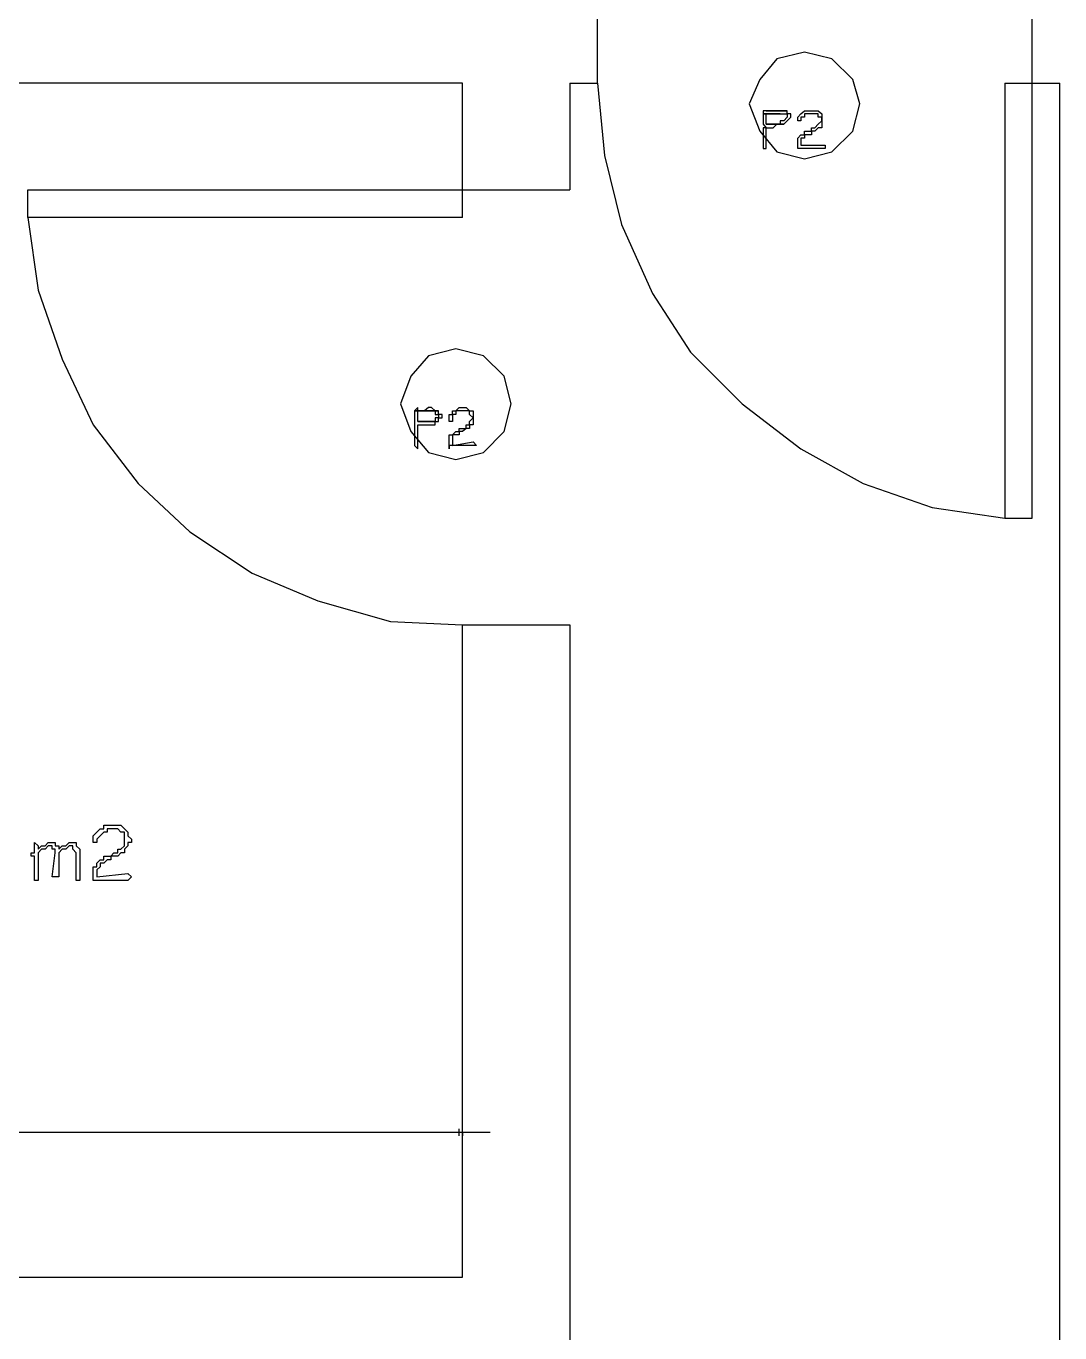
# Model space of a CAD drawing. Header units: millimetres. Extents: x -518.8 to -461.2, y 3.5 to 44.2.
# Drawn here: x -502.439 to -500.532, y 25.425 to 27.835 of the extents above; entities that cross this region are included whole.
import ezdxf

# ---------------------------------------------------------------- set-up
doc = ezdxf.new("R2010")
doc.units = ezdxf.units.MM
doc.header["$MEASUREMENT"] = 0
for name, color, linetype in [('10', 10, 'Continuous'), ('16', 16, 'Continuous'), ('5', 5, 'Continuous'), ('6', 6, 'Continuous'), ('MYSOLIDS', 7, 'Continuous')]:
    doc.layers.add(name, color=color, linetype=linetype)

msp = doc.modelspace()

# ---------------------------------------------------------------- linework, layer by layer
at = {"layer": '10'}
for points in [[(-501.385, 27.73), (-501.385, 27.9338)], [(-500.5835, 27.73), (-500.5835, 27.9338)], [(-501.6339, 27.4819), (-501.6339, 27.73), (-501.6339, 27.73), (-504.0399, 27.73), (-504.0399, 25.5278), (-501.6339, 25.5278)], [(-501.4361, 27.73), (-501.4361, 27.533)], [(-501.4361, 27.73), (-501.385, 27.73)], [(-500.6339, 27.73), (-500.5324, 27.73)], [(-500.5324, 23.9045), (-500.5324, 27.73)], [(-501.6339, 27.4819), (-502.4354, 27.4819), (-502.4354, 27.533), (-501.6339, 27.533)], [(-501.6339, 27.533), (-501.4361, 27.533)], [(-501.6339, 25.5278), (-501.6339, 26.7308), (-501.6339, 26.7308), (-501.4361, 26.7308), (-501.4361, 25.324)]]:
    msp.add_lwpolyline(points, dxfattribs=at)
at = {"layer": '16'}
for points in [[(-501.6339, 25.5782), (-501.6339, 25.8458)], [(-501.5827, 25.7947), (-504.091, 25.7947)], [(-501.6399, 25.7887), (-501.6399, 25.7947), (-501.6399, 25.7947), (-501.6399, 25.7947), (-501.6399, 25.7947), (-501.6399, 25.8015)], [(-501.6339, 25.7947), (-501.6339, 25.7947), (-501.6339, 25.7947), (-501.6339, 25.8015)], [(-501.6339, 25.7947), (-501.6339, 25.7947), (-501.6339, 25.7947), (-501.6339, 25.7887)]]:
    msp.add_lwpolyline(points, dxfattribs=at)
at = {"layer": '5'}
msp.add_lwpolyline([(-500.6339, 27.73), (-500.6339, 26.9278), (-500.5835, 26.9278), (-500.5835, 27.73)], dxfattribs=at)
at = {"layer": '6'}
for points in [[(-500.9015, 27.6917), (-500.9143, 27.7368), (-500.9527, 27.7744), (-501.003, 27.7872), (-501.0542, 27.7744), (-501.0857, 27.7368), (-501.1053, 27.6917), (-501.0857, 27.6413), (-501.0542, 27.603), (-501.003, 27.5902), (-500.9527, 27.603), (-500.9143, 27.6413), (-500.9015, 27.6917)], [(-501.385, 27.73), (-501.3722, 27.5962), (-501.3406, 27.4691), (-501.2835, 27.3421), (-501.2136, 27.2338), (-501.1181, 27.1383), (-501.0098, 27.0556), (-500.8948, 26.9917), (-500.7677, 26.9473), (-500.6339, 26.9278)], [(-502.4354, 27.4819), (-502.4166, 27.3481), (-502.3722, 27.221), (-502.3151, 27.1), (-502.2324, 26.9917), (-502.1369, 26.9022), (-502.0218, 26.8263), (-501.9008, 26.7751), (-501.7669, 26.7368), (-501.6339, 26.7308)], [(-501.5444, 27.1383), (-501.5572, 27.1894), (-501.5955, 27.227), (-501.6466, 27.2398), (-501.697, 27.227), (-501.7293, 27.1894), (-501.7481, 27.1383), (-501.7293, 27.0872), (-501.697, 27.0488), (-501.6466, 27.036), (-501.5955, 27.0488), (-501.5572, 27.0872), (-501.5444, 27.1383)]]:
    msp.add_lwpolyline(points, dxfattribs=at)
at = {"layer": 'MYSOLIDS'}
for points in [[(-501.0737, 27.6789), (-501.0737, 27.6789), (-501.0797, 27.6789), (-501.0797, 27.6789), (-501.0797, 27.6729), (-501.0481, 27.6729), (-501.0481, 27.6729), (-501.0481, 27.6729), (-501.0414, 27.6729), (-501.0414, 27.6729), (-501.0414, 27.6729), (-501.0354, 27.6729), (-501.0354, 27.6669), (-501.0354, 27.6669), (-501.0354, 27.6669), (-501.0414, 27.6601), (-501.0414, 27.6601), (-501.0414, 27.6601), (-501.0481, 27.6601), (-501.0481, 27.6601), (-501.0481, 27.6541), (-501.0542, 27.6541), (-501.0542, 27.6541), (-501.0609, 27.6541), (-501.0609, 27.6541), (-501.0669, 27.6541), (-501.0737, 27.6541), (-501.0414, 27.6541), (-501.0414, 27.6541), (-501.0354, 27.6601), (-501.0354, 27.6601), (-501.0354, 27.6601), (-501.0286, 27.6669), (-501.0286, 27.6669), (-501.0286, 27.6669), (-501.0286, 27.6729), (-501.0354, 27.6729), (-501.0354, 27.6789), (-501.0354, 27.6789), (-501.0737, 27.6789), (-501.0737, 27.6789), (-501.0737, 27.6789), (-501.0737, 27.6789)], [(-501.0797, 27.6729), (-501.0797, 27.6729), (-501.0797, 27.6729), (-501.0797, 27.6729), (-501.0797, 27.6669), (-501.0797, 27.6601), (-501.0797, 27.6601), (-501.0797, 27.6601), (-501.0797, 27.6541), (-501.0797, 27.6541), (-501.0737, 27.6473), (-501.0797, 27.6473), (-501.0797, 27.6413), (-501.0797, 27.6345), (-501.0797, 27.6345), (-501.0797, 27.6285), (-501.0797, 27.6285), (-501.0797, 27.6218), (-501.0797, 27.6218), (-501.0797, 27.6157), (-501.0797, 27.6157), (-501.0797, 27.6157), (-501.0797, 27.609), (-501.0737, 27.609), (-501.0737, 27.609), (-501.0737, 27.6157), (-501.0737, 27.6157), (-501.0737, 27.6157), (-501.0737, 27.6218), (-501.0737, 27.6218), (-501.0737, 27.6285), (-501.0737, 27.6285), (-501.0737, 27.6345), (-501.0737, 27.6345), (-501.0737, 27.6413), (-501.0737, 27.6413), (-501.0737, 27.6473), (-501.0737, 27.6473), (-501.0737, 27.6473), (-501.0669, 27.6473), (-501.0669, 27.6473), (-501.0669, 27.6473), (-501.0609, 27.6473), (-501.0542, 27.6541), (-501.0542, 27.6541), (-501.0481, 27.6541), (-501.0481, 27.6541), (-501.0481, 27.6541), (-501.0414, 27.6541), (-501.0414, 27.6541), (-501.0737, 27.6541), (-501.0737, 27.6541), (-501.0737, 27.6601), (-501.0737, 27.6601), (-501.0737, 27.6669), (-501.0737, 27.6669), (-501.0737, 27.6729), (-501.0737, 27.6729), (-501.0669, 27.6729), (-501.0669, 27.6729), (-501.0609, 27.6729), (-501.0609, 27.6729), (-501.0609, 27.6729), (-501.0542, 27.6729), (-501.0542, 27.6729), (-501.0481, 27.6729), (-501.0797, 27.6729), (-501.0797, 27.6729)], [(-501.0481, 27.6789), (-501.0542, 27.6789), (-501.0542, 27.6789), (-501.0609, 27.6789), (-501.0609, 27.6789), (-501.0669, 27.6789), (-501.0669, 27.6789), (-501.0737, 27.6789), (-501.0354, 27.6789), (-501.0414, 27.6789), (-501.0414, 27.6789), (-501.0481, 27.6789), (-501.0481, 27.6789), (-501.0481, 27.6789)], [(-501.0098, 27.6157), (-500.9714, 27.6157), (-500.9654, 27.6157), (-500.9654, 27.6157), (-500.9654, 27.6157), (-500.9654, 27.6157), (-500.9654, 27.609), (-500.9654, 27.609), (-500.9714, 27.609), (-500.9714, 27.609), (-501.0098, 27.609), (-501.0158, 27.609), (-501.0158, 27.609), (-501.0158, 27.609), (-501.0158, 27.609), (-501.0158, 27.609), (-501.0158, 27.609), (-501.0158, 27.6157), (-501.0158, 27.6157), (-501.0158, 27.6157), (-501.0158, 27.6218), (-501.0158, 27.6218), (-501.0158, 27.6285), (-501.0158, 27.6285), (-501.0158, 27.6285), (-501.0098, 27.6345), (-501.0098, 27.6345), (-501.003, 27.6345), (-501.003, 27.6345), (-501.003, 27.6345), (-501.003, 27.6413), (-500.997, 27.6413), (-500.997, 27.6413), (-500.9902, 27.6413), (-500.9902, 27.6473), (-500.9842, 27.6473), (-500.9842, 27.6473), (-500.9842, 27.6473), (-500.9782, 27.6541), (-500.9782, 27.6541), (-500.9782, 27.6541), (-500.9714, 27.6601), (-500.9714, 27.6601), (-500.9714, 27.6601), (-500.9714, 27.6669), (-500.9782, 27.6669), (-500.9782, 27.6729), (-500.9782, 27.6729), (-500.9782, 27.6729), (-500.9842, 27.6729), (-500.9842, 27.6729), (-500.9902, 27.6729), (-500.9902, 27.6729), (-500.997, 27.6729), (-500.997, 27.6729), (-500.997, 27.6729), (-501.003, 27.6729), (-501.003, 27.6669), (-501.0098, 27.6669), (-501.0098, 27.6669), (-501.0098, 27.6669), (-501.0098, 27.6601), (-501.0098, 27.6601), (-501.0098, 27.6601), (-501.0158, 27.6601), (-501.0158, 27.6601), (-501.0158, 27.6601), (-501.0158, 27.6601), (-501.0158, 27.6669), (-501.0158, 27.6669), (-501.0098, 27.6729), (-501.0098, 27.6729), (-501.0098, 27.6729), (-501.0098, 27.6729), (-501.003, 27.6789), (-501.003, 27.6789), (-501.003, 27.6789), (-500.997, 27.6789), (-500.997, 27.6789), (-500.9902, 27.6789), (-500.9902, 27.6789), (-500.9842, 27.6789), (-500.9842, 27.6789), (-500.9782, 27.6789), (-500.9782, 27.6789), (-500.9714, 27.6729), (-500.9714, 27.6729), (-500.9714, 27.6729), (-500.9714, 27.6729), (-500.9714, 27.6669), (-500.9714, 27.6669), (-500.9714, 27.6601), (-500.9714, 27.6601), (-500.9714, 27.6541), (-500.9714, 27.6541), (-500.9714, 27.6541), (-500.9714, 27.6473), (-500.9782, 27.6473), (-500.9782, 27.6473), (-500.9782, 27.6473), (-500.9842, 27.6413), (-500.9842, 27.6413), (-500.9902, 27.6413), (-500.9902, 27.6413), (-500.9902, 27.6345), (-500.997, 27.6345), (-500.997, 27.6345), (-501.003, 27.6345), (-501.003, 27.6285), (-501.0098, 27.6285), (-501.0098, 27.6285), (-501.0098, 27.6218), (-501.0098, 27.6218), (-501.0098, 27.6157), (-501.0098, 27.6157), (-501.0098, 27.6157), (-501.0098, 27.6157), (-501.0098, 27.6157)], [(-501.7166, 27.1315), (-501.7226, 27.1255), (-501.7226, 27.1255), (-501.7226, 27.1255), (-501.7226, 27.1255), (-501.691, 27.1255), (-501.691, 27.1255), (-501.691, 27.1255), (-501.6842, 27.1255), (-501.6842, 27.1188), (-501.6842, 27.1188), (-501.6782, 27.1188), (-501.6782, 27.1188), (-501.6782, 27.1127), (-501.6782, 27.1127), (-501.6842, 27.1127), (-501.6842, 27.106), (-501.691, 27.106), (-501.691, 27.106), (-501.691, 27.106), (-501.691, 27.106), (-501.697, 27.106), (-501.697, 27.106), (-501.7038, 27.106), (-501.7038, 27.106), (-501.7098, 27.106), (-501.7166, 27.106), (-501.6842, 27.106), (-501.6842, 27.106), (-501.6782, 27.106), (-501.6782, 27.106), (-501.6782, 27.1127), (-501.6714, 27.1127), (-501.6714, 27.1188), (-501.6714, 27.1188), (-501.6782, 27.1188), (-501.6782, 27.1255), (-501.6782, 27.1255), (-501.6782, 27.1255), (-501.7166, 27.1255), (-501.7166, 27.1315), (-501.7166, 27.1315), (-501.7166, 27.1315)], [(-501.7226, 27.1255), (-501.7226, 27.1255), (-501.7226, 27.1188), (-501.7226, 27.1188), (-501.7226, 27.1127), (-501.7226, 27.1127), (-501.7226, 27.106), (-501.7226, 27.106), (-501.7226, 27.106), (-501.7226, 27.1), (-501.7226, 27.1), (-501.7226, 27.0939), (-501.7226, 27.0872), (-501.7226, 27.0872), (-501.7226, 27.0812), (-501.7226, 27.0812), (-501.7226, 27.0744), (-501.7226, 27.0744), (-501.7226, 27.0684), (-501.7226, 27.0684), (-501.7226, 27.0616), (-501.7226, 27.0616), (-501.7226, 27.0616), (-501.7166, 27.0556), (-501.7166, 27.0616), (-501.7166, 27.0616), (-501.7166, 27.0616), (-501.7166, 27.0684), (-501.7166, 27.0684), (-501.7166, 27.0744), (-501.7166, 27.0744), (-501.7166, 27.0812), (-501.7166, 27.0812), (-501.7166, 27.0872), (-501.7166, 27.0872), (-501.7166, 27.0939), (-501.7166, 27.0939), (-501.7166, 27.0939), (-501.7166, 27.1), (-501.7166, 27.1), (-501.7098, 27.1), (-501.7098, 27.1), (-501.7038, 27.1), (-501.697, 27.1), (-501.697, 27.1), (-501.691, 27.1), (-501.691, 27.1), (-501.691, 27.1), (-501.6842, 27.1), (-501.6842, 27.106), (-501.7166, 27.106), (-501.7166, 27.106), (-501.7166, 27.106), (-501.7166, 27.106), (-501.7166, 27.1127), (-501.7166, 27.1188), (-501.7166, 27.1188), (-501.7166, 27.1255), (-501.7098, 27.1255), (-501.7098, 27.1255), (-501.7038, 27.1255), (-501.7038, 27.1255), (-501.7038, 27.1255), (-501.697, 27.1255), (-501.697, 27.1255), (-501.691, 27.1255), (-501.7226, 27.1255), (-501.7226, 27.1255)], [(-501.691, 27.1315), (-501.697, 27.1315), (-501.697, 27.1315), (-501.7038, 27.1255), (-501.7038, 27.1255), (-501.7098, 27.1255), (-501.7098, 27.1255), (-501.7166, 27.1255), (-501.6782, 27.1255), (-501.6842, 27.1255), (-501.6842, 27.1255), (-501.691, 27.1315), (-501.691, 27.1315), (-501.691, 27.1315)], [(-501.6527, 27.0616), (-501.6143, 27.0684), (-501.6083, 27.0616), (-501.6083, 27.0616), (-501.6083, 27.0616), (-501.6083, 27.0616), (-501.6083, 27.0616), (-501.6083, 27.0616), (-501.6143, 27.0616), (-501.6143, 27.0616), (-501.6527, 27.0616), (-501.6587, 27.0616), (-501.6587, 27.0616), (-501.6587, 27.0556), (-501.6587, 27.0556), (-501.6587, 27.0616), (-501.6587, 27.0616), (-501.6587, 27.0616), (-501.6587, 27.0616), (-501.6587, 27.0684), (-501.6587, 27.0684), (-501.6587, 27.0744), (-501.6587, 27.0744), (-501.6587, 27.0744), (-501.6587, 27.0812), (-501.6527, 27.0812), (-501.6527, 27.0812), (-501.6466, 27.0872), (-501.6466, 27.0872), (-501.6466, 27.0872), (-501.6466, 27.0872), (-501.6399, 27.0872), (-501.6399, 27.0932), (-501.6339, 27.0932), (-501.6339, 27.0932), (-501.6271, 27.0932), (-501.6271, 27.1), (-501.6271, 27.1), (-501.6211, 27.1), (-501.6211, 27.1), (-501.6211, 27.106), (-501.6211, 27.106), (-501.6143, 27.1127), (-501.6143, 27.1127), (-501.6143, 27.1127), (-501.6211, 27.1188), (-501.6211, 27.1188), (-501.6211, 27.1188), (-501.6211, 27.1255), (-501.6271, 27.1255), (-501.6271, 27.1255), (-501.6339, 27.1255), (-501.6339, 27.1255), (-501.6399, 27.1255), (-501.6399, 27.1255), (-501.6466, 27.1255), (-501.6466, 27.1188), (-501.6466, 27.1188), (-501.6527, 27.1188), (-501.6527, 27.1127), (-501.6527, 27.1127), (-501.6527, 27.1127), (-501.6527, 27.106), (-501.6587, 27.106), (-501.6587, 27.1127), (-501.6587, 27.1127), (-501.6587, 27.1127), (-501.6587, 27.1127), (-501.6587, 27.1127), (-501.6587, 27.1188), (-501.6527, 27.1188), (-501.6527, 27.1188), (-501.6527, 27.1188), (-501.6527, 27.1255), (-501.6466, 27.1255), (-501.6466, 27.1255), (-501.6466, 27.1255), (-501.6399, 27.1315), (-501.6399, 27.1315), (-501.6339, 27.1315), (-501.6339, 27.1315), (-501.6271, 27.1315), (-501.6271, 27.1315), (-501.6211, 27.1255), (-501.6211, 27.1255), (-501.6143, 27.1255), (-501.6143, 27.1255), (-501.6143, 27.1255), (-501.6143, 27.1188), (-501.6143, 27.1188), (-501.6143, 27.1127), (-501.6143, 27.1127), (-501.6143, 27.106), (-501.6143, 27.106), (-501.6143, 27.106), (-501.6143, 27.1), (-501.6143, 27.1), (-501.6211, 27.1), (-501.6211, 27.0932), (-501.6211, 27.0932), (-501.6271, 27.0932), (-501.6271, 27.0932), (-501.6339, 27.0872), (-501.6339, 27.0872), (-501.6399, 27.0872), (-501.6399, 27.0872), (-501.6399, 27.0812), (-501.6466, 27.0812), (-501.6466, 27.0812), (-501.6527, 27.0812), (-501.6527, 27.0744), (-501.6527, 27.0744), (-501.6527, 27.0684), (-501.6527, 27.0684), (-501.6527, 27.0616), (-501.6527, 27.0616), (-501.6527, 27.0616), (-501.6527, 27.0616)], [(-502.3083, 26.2661), (-502.2511, 26.2721), (-502.2444, 26.2661), (-502.2444, 26.2661), (-502.2444, 26.2661), (-502.2444, 26.2661), (-502.2444, 26.2661), (-502.2444, 26.2661), (-502.2511, 26.2594), (-502.2511, 26.2594), (-502.3083, 26.2594), (-502.3083, 26.2594), (-502.3083, 26.2594), (-502.3151, 26.2594), (-502.3151, 26.2594), (-502.3151, 26.2594), (-502.3151, 26.2594), (-502.3151, 26.2661), (-502.3151, 26.2661), (-502.3151, 26.2721), (-502.3151, 26.2721), (-502.3151, 26.2789), (-502.3151, 26.2849), (-502.3151, 26.2849), (-502.3083, 26.2849), (-502.3083, 26.2917), (-502.3023, 26.2977), (-502.3023, 26.2977), (-502.3023, 26.2977), (-502.2955, 26.2977), (-502.2955, 26.3045), (-502.2895, 26.3045), (-502.2827, 26.3045), (-502.2767, 26.3105), (-502.2767, 26.3105), (-502.2699, 26.3105), (-502.2699, 26.3172), (-502.2699, 26.3172), (-502.2639, 26.3172), (-502.2572, 26.3233), (-502.2572, 26.3233), (-502.2572, 26.3293), (-502.2572, 26.336), (-502.2572, 26.336), (-502.2572, 26.3421), (-502.2572, 26.3421), (-502.2572, 26.3488), (-502.2639, 26.3488), (-502.2639, 26.3488), (-502.2699, 26.3548), (-502.2699, 26.3548), (-502.2767, 26.3548), (-502.2827, 26.3548), (-502.2895, 26.3548), (-502.2895, 26.3488), (-502.2895, 26.3488), (-502.2955, 26.3488), (-502.3023, 26.3421), (-502.3023, 26.3421), (-502.3023, 26.3421), (-502.3083, 26.336), (-502.3083, 26.336), (-502.3083, 26.3293), (-502.3083, 26.3293), (-502.3151, 26.3293), (-502.3151, 26.3293), (-502.3151, 26.336), (-502.3151, 26.336), (-502.3151, 26.3421), (-502.3151, 26.3421), (-502.3083, 26.3488), (-502.3083, 26.3488), (-502.3083, 26.3488), (-502.3023, 26.3548), (-502.2955, 26.3548), (-502.2955, 26.3548), (-502.2955, 26.3616), (-502.2895, 26.3616), (-502.2827, 26.3616), (-502.2767, 26.3616), (-502.2767, 26.3616), (-502.2699, 26.3616), (-502.2699, 26.3616), (-502.2639, 26.3616), (-502.2572, 26.3548), (-502.2572, 26.3548), (-502.2572, 26.3548), (-502.2511, 26.3488), (-502.2511, 26.3488), (-502.2511, 26.3421), (-502.2444, 26.336), (-502.2444, 26.336), (-502.2444, 26.3293), (-502.2511, 26.3293), (-502.2511, 26.3233), (-502.2511, 26.3233), (-502.2572, 26.3172), (-502.2572, 26.3172), (-502.2572, 26.3105), (-502.2639, 26.3105), (-502.2639, 26.3105), (-502.2699, 26.3045), (-502.2767, 26.3045), (-502.2827, 26.3045), (-502.2827, 26.2977), (-502.2895, 26.2977), (-502.2895, 26.2977), (-502.2955, 26.2917), (-502.3023, 26.2917), (-502.3023, 26.2849), (-502.3023, 26.2849), (-502.3083, 26.2789), (-502.3083, 26.2789), (-502.3083, 26.2721), (-502.3083, 26.2661), (-502.3083, 26.2661), (-502.3083, 26.2661), (-502.3083, 26.2661)], [(-502.3782, 26.3172), (-502.3782, 26.3172), (-502.3722, 26.3233), (-502.3654, 26.3233), (-502.3654, 26.3233), (-502.3594, 26.3293), (-502.3527, 26.3293), (-502.3527, 26.3293), (-502.3466, 26.3293), (-502.3466, 26.3233), (-502.3466, 26.3233), (-502.3399, 26.3172), (-502.3399, 26.3105), (-502.3399, 26.3105), (-502.3399, 26.3045), (-502.3399, 26.2977), (-502.3399, 26.2917), (-502.3399, 26.2917), (-502.3399, 26.2849), (-502.3399, 26.2789), (-502.3399, 26.2789), (-502.3399, 26.2721), (-502.3399, 26.2721), (-502.3399, 26.2661), (-502.3399, 26.2661), (-502.3399, 26.2594), (-502.3399, 26.2594), (-502.3466, 26.2594), (-502.3466, 26.2594), (-502.3466, 26.2661), (-502.3466, 26.2661), (-502.3466, 26.2661), (-502.3466, 26.2661), (-502.3466, 26.2721), (-502.3466, 26.2789), (-502.3466, 26.2849), (-502.3466, 26.2849), (-502.3466, 26.2917), (-502.3466, 26.2977), (-502.3466, 26.2977), (-502.3466, 26.3045), (-502.3466, 26.3105), (-502.3466, 26.3105), (-502.3527, 26.3172), (-502.3527, 26.3172), (-502.3527, 26.3233), (-502.3527, 26.3233), (-502.3594, 26.3233), (-502.3654, 26.3172), (-502.3654, 26.3172), (-502.3722, 26.3172), (-502.3722, 26.3172), (-502.3782, 26.3105), (-502.3782, 26.3105), (-502.3782, 26.2661), (-502.385, 26.2661), (-502.385, 26.2661), (-502.385, 26.2661), (-502.385, 26.2661), (-502.385, 26.2661), (-502.385, 26.2661), (-502.391, 26.2661), (-502.391, 26.2661), (-502.385, 26.3105), (-502.385, 26.3172), (-502.391, 26.3172), (-502.391, 26.3172), (-502.391, 26.3233), (-502.391, 26.3233), (-502.3978, 26.3233), (-502.4038, 26.3172), (-502.4038, 26.3172), (-502.4105, 26.3172), (-502.4105, 26.3172), (-502.4166, 26.3105), (-502.4166, 26.3105), (-502.4166, 26.2661), (-502.4166, 26.2594), (-502.4166, 26.2594), (-502.4233, 26.2594), (-502.4233, 26.2594), (-502.4233, 26.2594), (-502.4233, 26.2594), (-502.4233, 26.2661), (-502.4233, 26.2661), (-502.4233, 26.3045), (-502.4233, 26.3045), (-502.4233, 26.3045), (-502.4293, 26.3045), (-502.4293, 26.3045), (-502.4293, 26.3045), (-502.4293, 26.3045), (-502.4293, 26.3105), (-502.4293, 26.3105), (-502.4293, 26.3105), (-502.4293, 26.3105), (-502.4233, 26.3105), (-502.4233, 26.3105), (-502.4233, 26.3233), (-502.4233, 26.3233), (-502.4233, 26.3233), (-502.4233, 26.3293), (-502.4233, 26.3293), (-502.4166, 26.3233), (-502.4166, 26.3233), (-502.4166, 26.3233), (-502.4166, 26.3233), (-502.4166, 26.3172), (-502.4166, 26.3172), (-502.4105, 26.3233), (-502.4038, 26.3233), (-502.4038, 26.3233), (-502.3978, 26.3293), (-502.391, 26.3293), (-502.391, 26.3293), (-502.385, 26.3293), (-502.385, 26.3233), (-502.3782, 26.3233), (-502.3782, 26.3172), (-502.3782, 26.3172), (-502.3782, 26.3172), (-502.3782, 26.3172), (-502.3782, 26.3172)]]:
    msp.add_lwpolyline(points, dxfattribs=at)

doc.saveas('drawing.dxf')
